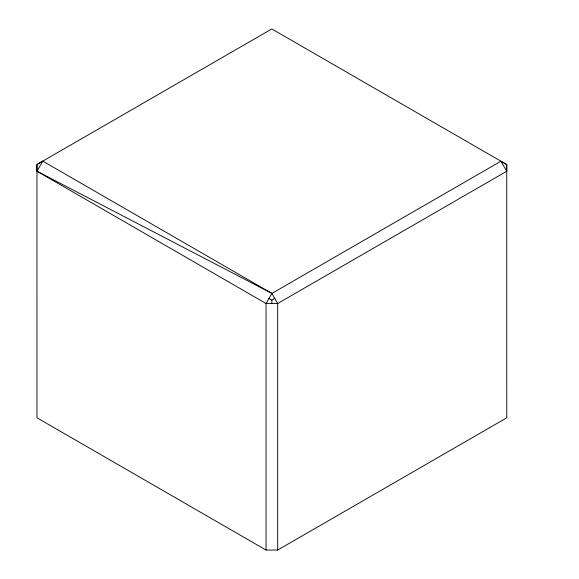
<?xml version="1.0" encoding="UTF-8"?>
<svg xmlns="http://www.w3.org/2000/svg" width="579" height="579" viewBox="0 0 579 579"><rect width="100%" height="100%" fill="white"/><g stroke="black" fill="none" stroke-linecap="round" stroke-linejoin="round"><path stroke-width="0.87" d="M266.036 550.05L266.058 303.512L271.906 293.408L500.886 161.237L506.734 164.552L506.763 417.792L277.688 550.05L266.036 550.05L36.962 417.799L36.955 164.487L271.804 28.95L506.734 164.552L506.734 171.246L277.681 303.526L266.058 303.512L36.955 171.21L36.955 164.487L42.832 161.15L271.906 293.408L277.681 303.526L277.688 550.05M42.832 161.15L36.955 171.21L271.906 293.408M268.728 298.301L271.862 300.103L274.989 298.301M506.734 171.246L500.886 161.237M271.862 300.103L271.862 303.714"/></g></svg>
